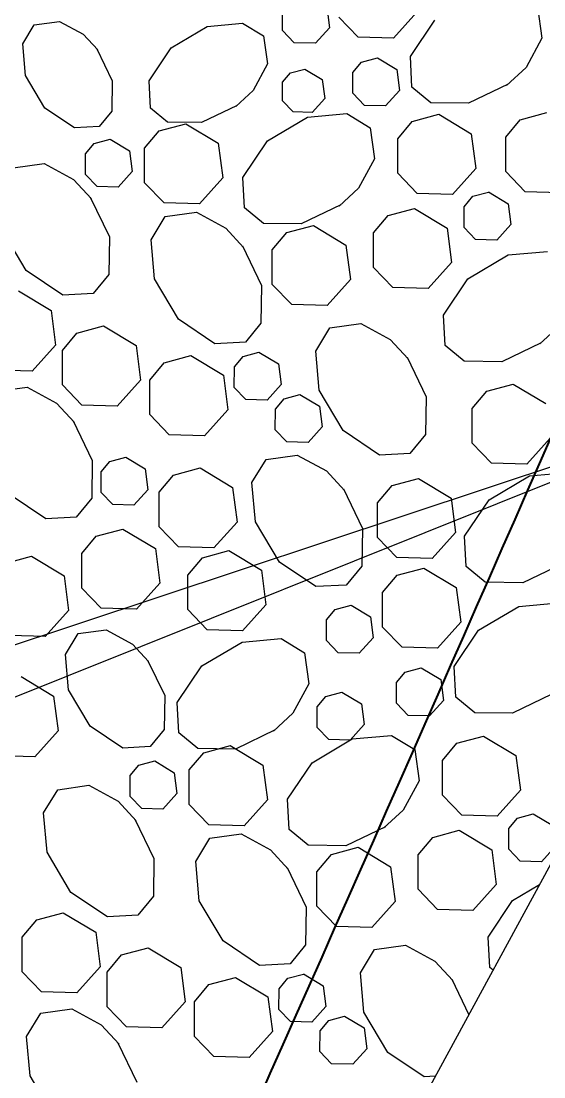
# Model space of a CAD drawing. Header units: inches. Extents: x -5337 to 1057, y 15227 to 19227.
# Drawn here: x -3123.15 to -3119.12, y 16415.53 to 16423.66 of the extents above; entities that cross this region are included whole.
import ezdxf

# ---------------------------------------------------------------- set-up
doc = ezdxf.new("R2010")
doc.units = ezdxf.units.IN
doc.header["$LTSCALE"] = 150
doc.header["$MEASUREMENT"] = 0
for name, color, linetype in [('COMT-MIN', 84, 'Continuous'), ('CONT-MJR', 84, 'Continuous'), ('Level 9', 7, 'Continuous'), ('PAVING', 7, 'Continuous')]:
    doc.layers.add(name, color=color, linetype=linetype)

msp = doc.modelspace()

# ---------------------------------------------------------------- linework, layer by layer
at = {"layer": 'COMT-MIN', "color": 5, "linetype": 'Continuous', "lineweight": 40}
for radius, start in [(414.3691, 285.238462), (417.3691, 283.333637)]:
    msp.add_arc((-3338.6715, 16791.4261), radius, start, 301.365109, dxfattribs=at)
at = {"layer": 'CONT-MJR', "color": 5, "linetype": 'Continuous', "lineweight": 70}
for radius, start, end in [(420.3691, 285.253534, 301.365109), (423.3691, 297.191128, 301.230275)]:
    msp.add_arc((-3338.6715, 16791.4261), radius, start, end, dxfattribs=at)
at = {"layer": 'Level 9', "color": 250, "linetype": 'Continuous', "lineweight": 40, "extrusion": (0, 0, -1)}
msp.add_arc((4078.8806, 16841.0415), 1047.9175, 203.4994576, 205.2177854, dxfattribs=at)
at = {"layer": 'PAVING', "color": 1}
for p, q in [((-3123.5782, 16408.861), (-3114.038, 16426.4388)), ((-3121.1355, 16423.5829), (-3121.1354, 16423.7422)), ((-3120.7954, 16423.7649), (-3120.7746, 16423.605)), ((-3119.1722, 16423.7644), (-3119.1391, 16423.5243)), ((-3120.5533, 16423.5309), (-3120.7027, 16423.6866)), ((-3120.1013, 16423.7234), (-3120.2811, 16423.5234)), ((-3120.152, 16423.382), (-3119.9633, 16423.6624)), ((-3123.1356, 16423.4819), (-3123.0473, 16423.6268)), ((-3123.0473, 16423.6268), (-3122.853, 16423.6539)), ((-3122.853, 16423.6539), (-3122.6703, 16423.5547)), ((-3121.9936, 16423.4499), (-3121.7149, 16423.6149)), ((-3121.7149, 16423.6149), (-3121.4429, 16423.6394)), ((-3121.4429, 16423.6394), (-3121.2818, 16423.5414)), ((-3121.0458, 16423.4895), (-3121.1355, 16423.5829)), ((-3120.7746, 16423.605), (-3120.8824, 16423.485)), ((-3122.6703, 16423.5547), (-3122.559, 16423.4336)), ((-3121.2818, 16423.5414), (-3121.2515, 16423.3255)), ((-3120.2811, 16423.5234), (-3120.5533, 16423.5309)), ((-3119.1391, 16423.5243), (-3119.2614, 16423.2988)), ((-3123.1136, 16423.237), (-3123.1356, 16423.4819)), ((-3122.5662, 16423.4433), (-3122.4473, 16423.1968)), ((-3122.1636, 16423.1971), (-3121.9936, 16423.4499)), ((-3120.8824, 16423.485), (-3121.0458, 16423.4895)), ((-3120.5949, 16423.2596), (-3120.5279, 16423.3393)), ((-3120.5279, 16423.3393), (-3120.4053, 16423.3724)), ((-3120.4053, 16423.3724), (-3120.2551, 16423.2824)), ((-3120.1397, 16423.1478), (-3120.152, 16423.382)), ((-3121.2515, 16423.3255), (-3121.3619, 16423.1225)), ((-3121.1356, 16423.1844), (-3121.0754, 16423.2563)), ((-3121.0754, 16423.2563), (-3120.9649, 16423.2861)), ((-3120.9647, 16423.2861), (-3120.8296, 16423.2049)), ((-3120.5949, 16423.1002), (-3120.5949, 16423.2596)), ((-3120.2551, 16423.2824), (-3120.2345, 16423.122)), ((-3119.2614, 16423.2988), (-3119.4109, 16423.1612)), ((-3122.9648, 16422.9861), (-3123.1136, 16423.237)), ((-3122.4473, 16423.1968), (-3122.4505, 16422.9618)), ((-3122.1522, 16422.9865), (-3122.1636, 16423.1971)), ((-3121.1356, 16423.0407), (-3121.1356, 16423.1844)), ((-3120.8296, 16423.2049), (-3120.8111, 16423.0609)), ((-3119.3988, 16423.1701), (-3119.7035, 16423.0234)), ((-3121.3619, 16423.1225), (-3121.4964, 16422.9984)), ((-3120.5055, 16423.0068), (-3120.5949, 16423.1002)), ((-3120.2345, 16423.122), (-3120.3421, 16423.0023)), ((-3119.9934, 16423.0275), (-3120.1397, 16423.1478)), ((-3121.0549, 16422.9569), (-3121.1356, 16423.0407)), ((-3120.8111, 16423.0609), (-3120.9079, 16422.9528)), ((-3120.3421, 16423.0023), (-3120.5055, 16423.0068)), ((-3119.7035, 16423.0234), (-3119.9934, 16423.0275)), ((-3122.7377, 16422.8334), (-3122.9648, 16422.9861)), ((-3122.4505, 16422.9618), (-3122.548, 16422.8435)), ((-3122.0207, 16422.8782), (-3122.1522, 16422.9865)), ((-3121.4856, 16423.0067), (-3121.7597, 16422.8746)), ((-3120.9079, 16422.9528), (-3121.0549, 16422.9569)), ((-3120.9427, 16422.9165), (-3120.6404, 16422.9436)), ((-3120.6404, 16422.9436), (-3120.4614, 16422.8346)), ((-3120.1376, 16422.8832), (-3119.9333, 16422.9386)), ((-3119.9331, 16422.9386), (-3119.6827, 16422.788)), ((-3119.306, 16422.8957), (-3119.1018, 16422.9511)), ((-3122.0858, 16422.8103), (-3121.8813, 16422.8655)), ((-3121.7597, 16422.8746), (-3122.0207, 16422.8782)), ((-3121.8814, 16422.8657), (-3121.6309, 16422.7152)), ((-3121.2523, 16422.7331), (-3120.9427, 16422.9165)), ((-3120.2492, 16422.7503), (-3120.1376, 16422.8832)), ((-3119.4177, 16422.7627), (-3119.306, 16422.8957)), ((-3122.548, 16422.8435), (-3122.7377, 16422.8334)), ((-3122.1976, 16422.6773), (-3122.0858, 16422.8103)), ((-3120.4614, 16422.8346), (-3120.428, 16422.595)), ((-3119.6827, 16422.788), (-3119.6482, 16422.5216)), ((-3122.6532, 16422.634), (-3122.5861, 16422.7137)), ((-3122.5861, 16422.7137), (-3122.4636, 16422.747)), ((-3122.4637, 16422.7472), (-3122.3132, 16422.6566)), ((-3121.6309, 16422.7152), (-3121.5964, 16422.4486)), ((-3121.4411, 16422.4525), (-3121.2523, 16422.7331)), ((-3120.2493, 16422.4847), (-3120.2492, 16422.7503)), ((-3119.4179, 16422.497), (-3119.4177, 16422.7627)), ((-3122.6533, 16422.4748), (-3122.6532, 16422.634)), ((-3122.3132, 16422.6566), (-3122.2926, 16422.4968)), ((-3122.1975, 16422.4118), (-3122.1976, 16422.6773)), ((-3123.2101, 16422.526), (-3122.9703, 16422.5592)), ((-3122.9703, 16422.5592), (-3122.7447, 16422.4366)), ((-3120.428, 16422.595), (-3120.5506, 16422.3694)), ((-3119.6482, 16422.5216), (-3119.8276, 16422.3216)), ((-3122.5638, 16422.3814), (-3122.6533, 16422.4748)), ((-3122.2926, 16422.4968), (-3122.4004, 16422.3771)), ((-3121.5964, 16422.4486), (-3121.776, 16422.2488)), ((-3121.4287, 16422.2183), (-3121.4411, 16422.4525)), ((-3120.1001, 16422.3292), (-3120.2493, 16422.4847)), ((-3119.2686, 16422.3415), (-3119.4179, 16422.497)), ((-3122.7447, 16422.4366), (-3122.607, 16422.2873)), ((-3122.4004, 16422.3771), (-3122.5638, 16422.3814)), ((-3122.0483, 16422.2561), (-3122.1975, 16422.4118)), ((-3120.5506, 16422.3694), (-3120.7, 16422.2318)), ((-3122.616, 16422.2994), (-3122.4692, 16421.9948)), ((-3119.8276, 16422.3216), (-3120.1001, 16422.3292)), ((-3119.7387, 16422.227), (-3119.6715, 16422.3069)), ((-3119.6715, 16422.3069), (-3119.5491, 16422.3398)), ((-3119.5491, 16422.34), (-3119.3988, 16422.2498)), ((-3118.9963, 16422.3339), (-3119.2686, 16422.3415)), ((-3121.776, 16422.2488), (-3122.0483, 16422.2561)), ((-3121.2823, 16422.0981), (-3121.4287, 16422.2183)), ((-3120.6878, 16422.2406), (-3120.9924, 16422.0938)), ((-3120.3236, 16422.1579), (-3120.1192, 16422.2131)), ((-3120.1191, 16422.2133), (-3119.8686, 16422.0627)), ((-3119.7387, 16422.0676), (-3119.7387, 16422.227)), ((-3119.3988, 16422.2498), (-3119.3778, 16422.0899)), ((-3122.1475, 16421.9727), (-3122.0385, 16422.1517)), ((-3122.0385, 16422.1517), (-3121.7985, 16422.1854)), ((-3121.7985, 16422.1854), (-3121.5731, 16422.0624)), ((-3120.4351, 16422.0248), (-3120.3236, 16422.1579)), ((-3123.1084, 16421.7349), (-3123.292, 16422.0446)), ((-3121.5731, 16422.0624), (-3121.4355, 16421.9132)), ((-3120.9924, 16422.0938), (-3121.2823, 16422.0981)), ((-3121.1027, 16422.027), (-3120.8982, 16422.0822)), ((-3120.8983, 16422.0824), (-3120.6477, 16421.9317)), ((-3119.8686, 16422.0627), (-3119.8341, 16421.7963)), ((-3119.6491, 16421.9744), (-3119.7387, 16422.0676)), ((-3119.3778, 16422.0899), (-3119.4857, 16421.9699)), ((-3122.4692, 16421.9948), (-3122.4734, 16421.705)), ((-3122.1203, 16421.6703), (-3122.1475, 16421.9727)), ((-3121.2144, 16421.894), (-3121.1027, 16422.027)), ((-3120.4352, 16421.7592), (-3120.4351, 16422.0248)), ((-3119.4857, 16421.9699), (-3119.6491, 16421.9744)), ((-3121.4444, 16421.9254), (-3121.2976, 16421.6206)), ((-3121.2146, 16421.6285), (-3121.2144, 16421.894)), ((-3120.6477, 16421.9317), (-3120.6132, 16421.6652)), ((-3119.3987, 16421.8551), (-3119.0962, 16421.8823)), ((-3119.8341, 16421.7963), (-3120.0135, 16421.5963)), ((-3119.7083, 16421.6716), (-3119.3987, 16421.8551)), ((-3122.8278, 16421.5465), (-3123.1084, 16421.7349)), ((-3120.2861, 16421.6039), (-3120.4352, 16421.7592)), ((-3122.4734, 16421.705), (-3122.5937, 16421.5588)), ((-3121.9366, 16421.3608), (-3122.1203, 16421.6703)), ((-3121.065, 16421.4728), (-3121.2146, 16421.6285)), ((-3120.6132, 16421.6652), (-3120.7929, 16421.4655)), ((-3119.8969, 16421.3912), (-3119.7083, 16421.6716)), ((-3123.1679, 16421.5787), (-3122.9171, 16421.4282)), ((-3122.5937, 16421.5588), (-3122.8278, 16421.5465)), ((-3121.2976, 16421.6206), (-3121.3018, 16421.3308)), ((-3120.0135, 16421.5963), (-3120.2861, 16421.6039)), ((-3120.7929, 16421.4655), (-3121.065, 16421.4728)), ((-3122.9171, 16421.4282), (-3122.8825, 16421.1616)), ((-3119.8847, 16421.157), (-3119.8969, 16421.3912)), ((-3122.7184, 16421.2529), (-3122.5141, 16421.3085)), ((-3122.5141, 16421.3085), (-3122.2638, 16421.1579)), ((-3121.6562, 16421.1722), (-3121.9366, 16421.3608)), ((-3121.3018, 16421.3308), (-3121.422, 16421.1845)), ((-3120.7718, 16421.2943), (-3120.5319, 16421.3278)), ((-3120.5319, 16421.3278), (-3120.3064, 16421.2052)), ((-3119.0066, 16421.308), (-3119.1558, 16421.1704)), ((-3122.8301, 16421.1201), (-3122.7184, 16421.2529)), ((-3120.8805, 16421.1153), (-3120.7718, 16421.2943)), ((-3122.8825, 16421.1616), (-3123.0623, 16420.9616)), ((-3122.2638, 16421.1579), (-3122.2291, 16420.8915)), ((-3121.422, 16421.1845), (-3121.6562, 16421.1722)), ((-3120.3064, 16421.2052), (-3120.1687, 16421.0558)), ((-3119.7382, 16421.0365), (-3119.8847, 16421.157)), ((-3119.1436, 16421.1793), (-3119.4483, 16421.0324)), ((-3122.8304, 16420.8544), (-3122.8301, 16421.1201)), ((-3122.0465, 16421.025), (-3121.8423, 16421.0801)), ((-3121.8421, 16421.0803), (-3121.5916, 16420.93)), ((-3121.5069, 16420.9937), (-3121.4399, 16421.0737)), ((-3121.4399, 16421.0737), (-3121.3172, 16421.1066)), ((-3121.3172, 16421.1068), (-3121.1671, 16421.0165)), ((-3120.8536, 16420.8131), (-3120.8805, 16421.1153)), ((-3120.1776, 16421.068), (-3120.0306, 16420.7632)), ((-3122.1583, 16420.8921), (-3122.0465, 16421.025)), ((-3121.507, 16420.8343), (-3121.5069, 16420.9937)), ((-3121.1671, 16421.0165), (-3121.1463, 16420.8566)), ((-3119.4483, 16421.0324), (-3119.7382, 16421.0365)), ((-3123.0623, 16420.9616), (-3123.3346, 16420.9691)), ((-3121.5916, 16420.93), (-3121.5571, 16420.6634)), ((-3117.3053, 16420.8124), (-3123.6659, 16418.2619)), ((-3123.5766, 16418.7273), (-3117.3053, 16420.8124)), ((-3123.3413, 16420.8041), (-3123.1016, 16420.8376)), ((-3123.1016, 16420.8376), (-3122.876, 16420.7148)), ((-3122.6809, 16420.6989), (-3122.8304, 16420.8544)), ((-3122.2291, 16420.8915), (-3122.4087, 16420.6916)), ((-3122.1584, 16420.6264), (-3122.1583, 16420.8921)), ((-3121.4173, 16420.7411), (-3121.507, 16420.8343)), ((-3121.1463, 16420.8566), (-3121.254, 16420.7366)), ((-3120.6699, 16420.5035), (-3120.8536, 16420.8131)), ((-3119.5638, 16420.8056), (-3119.3594, 16420.8609)), ((-3119.3594, 16420.8609), (-3119.1088, 16420.7106)), ((-3121.254, 16420.7366), (-3121.4173, 16420.7411)), ((-3121.1911, 16420.669), (-3121.1243, 16420.7485)), ((-3121.1243, 16420.7485), (-3121.0015, 16420.7818)), ((-3121.0015, 16420.7818), (-3120.8511, 16420.6916)), ((-3120.0306, 16420.7632), (-3120.035, 16420.4732)), ((-3119.6756, 16420.6727), (-3119.5638, 16420.8056)), ((-3122.876, 16420.7148), (-3122.7383, 16420.5656)), ((-3122.4087, 16420.6916), (-3122.6809, 16420.6989)), ((-3121.5571, 16420.6634), (-3121.7366, 16420.4634)), ((-3121.1914, 16420.5095), (-3121.1911, 16420.669)), ((-3120.8511, 16420.6916), (-3120.8306, 16420.5316)), ((-3119.6755, 16420.407), (-3119.6756, 16420.6727)), ((-3122.7472, 16420.5776), (-3122.6003, 16420.273)), ((-3122.0091, 16420.4709), (-3122.1584, 16420.6264)), ((-3121.1017, 16420.4162), (-3121.1914, 16420.5095)), ((-3120.8306, 16420.5316), (-3120.9383, 16420.4119)), ((-3120.3894, 16420.3147), (-3120.6699, 16420.5035)), ((-3121.7366, 16420.4634), (-3122.0091, 16420.4709)), ((-3120.9383, 16420.4119), (-3121.1017, 16420.4162)), ((-3120.035, 16420.4732), (-3120.1553, 16420.3269)), ((-3119.5262, 16420.2516), (-3119.6755, 16420.407)), ((-3119.0744, 16420.444), (-3119.254, 16420.244)), ((-3120.1553, 16420.3269), (-3120.3894, 16420.3147)), ((-3122.6003, 16420.273), (-3122.6046, 16419.9828)), ((-3122.5328, 16420.1855), (-3122.4657, 16420.2652)), ((-3122.4657, 16420.2652), (-3122.3432, 16420.2985)), ((-3122.343, 16420.2985), (-3122.1928, 16420.208)), ((-3121.371, 16420.1021), (-3121.2622, 16420.2813)), ((-3121.2622, 16420.2813), (-3121.0222, 16420.3145)), ((-3121.0222, 16420.3145), (-3120.7966, 16420.192)), ((-3119.254, 16420.244), (-3119.5262, 16420.2516)), ((-3122.5328, 16420.0258), (-3122.5328, 16420.1855)), ((-3122.1928, 16420.208), (-3122.1719, 16420.0481)), ((-3121.9746, 16420.1609), (-3121.7702, 16420.2159)), ((-3121.7702, 16420.2163), (-3121.5199, 16420.0657)), ((-3120.7966, 16420.192), (-3120.6589, 16420.0426)), ((-3119.2357, 16420.1542), (-3118.9335, 16420.1812)), ((-3122.0862, 16420.0279), (-3121.9746, 16420.1609)), ((-3121.344, 16419.7997), (-3121.371, 16420.1021)), ((-3120.2931, 16420.079), (-3120.0886, 16420.1342)), ((-3120.0886, 16420.1344), (-3119.8381, 16419.9838)), ((-3119.5453, 16419.9706), (-3119.2357, 16420.1542)), ((-3122.9591, 16419.8244), (-3123.2394, 16420.0132)), ((-3122.4431, 16419.9328), (-3122.5328, 16420.0258)), ((-3122.1719, 16420.0481), (-3122.2799, 16419.928)), ((-3122.0864, 16419.7622), (-3122.0862, 16420.0279)), ((-3121.5199, 16420.0657), (-3121.4852, 16419.7991)), ((-3120.6678, 16420.0548), (-3120.521, 16419.75)), ((-3120.4045, 16419.946), (-3120.2931, 16420.079)), ((-3122.6046, 16419.9828), (-3122.725, 16419.8367)), ((-3122.2799, 16419.928), (-3122.4431, 16419.9328)), ((-3120.4047, 16419.6803), (-3120.4045, 16419.946)), ((-3119.8381, 16419.9838), (-3119.8037, 16419.7172)), ((-3119.734, 16419.6901), (-3119.5453, 16419.9706)), ((-3122.725, 16419.8367), (-3122.9591, 16419.8244)), ((-3121.9371, 16419.6069), (-3122.0864, 16419.7622)), ((-3121.4852, 16419.7991), (-3121.6648, 16419.5993)), ((-3121.1604, 16419.4902), (-3121.344, 16419.7997)), ((-3122.6815, 16419.5561), (-3122.57, 16419.6894)), ((-3122.57, 16419.6894), (-3122.3653, 16419.7443)), ((-3122.3653, 16419.7443), (-3122.115, 16419.594)), ((-3120.521, 16419.75), (-3120.5252, 16419.4602)), ((-3120.2554, 16419.525), (-3120.4047, 16419.6803)), ((-3119.8037, 16419.7172), (-3119.9833, 16419.5174)), ((-3119.7218, 16419.456), (-3119.734, 16419.6901)), ((-3122.115, 16419.594), (-3122.0804, 16419.3274)), ((-3121.6648, 16419.5993), (-3121.9371, 16419.6069)), ((-3123.2724, 16419.4802), (-3123.068, 16419.5354)), ((-3123.0679, 16419.5356), (-3122.8174, 16419.3853)), ((-3122.6816, 16419.2906), (-3122.6815, 16419.5561)), ((-3121.8645, 16419.3902), (-3121.753, 16419.5231)), ((-3121.753, 16419.5231), (-3121.5486, 16419.5786)), ((-3121.5486, 16419.5786), (-3121.2982, 16419.4281)), ((-3119.9833, 16419.5174), (-3120.2554, 16419.525)), ((-3120.8796, 16419.3014), (-3121.1604, 16419.4902)), ((-3120.5252, 16419.4602), (-3120.6457, 16419.3139)), ((-3120.2536, 16419.3886), (-3120.0493, 16419.4439)), ((-3120.0493, 16419.4439), (-3119.7987, 16419.2936)), ((-3119.5755, 16419.3358), (-3119.7218, 16419.456)), ((-3118.9807, 16419.4782), (-3119.2855, 16419.3315)), ((-3122.8174, 16419.3853), (-3122.783, 16419.1186)), ((-3121.8649, 16419.1247), (-3121.8645, 16419.3902)), ((-3121.2982, 16419.4281), (-3121.2636, 16419.1615)), ((-3120.3652, 16419.2557), (-3120.2536, 16419.3886)), ((-3122.5322, 16419.1352), (-3122.6816, 16419.2906)), ((-3122.0804, 16419.3274), (-3122.2599, 16419.1276)), ((-3120.6457, 16419.3139), (-3120.8796, 16419.3014)), ((-3119.7987, 16419.2936), (-3119.7642, 16419.0268)), ((-3119.2855, 16419.3315), (-3119.5755, 16419.3358)), ((-3120.3653, 16418.9902), (-3120.3652, 16419.2557)), ((-3122.783, 16419.1186), (-3122.9626, 16418.9187)), ((-3122.2599, 16419.1276), (-3122.5322, 16419.1352)), ((-3121.7153, 16418.9691), (-3121.8649, 16419.1247)), ((-3121.2636, 16419.1615), (-3121.4432, 16418.9615)), ((-3120.7981, 16419.0458), (-3120.7311, 16419.1255)), ((-3120.7311, 16419.1255), (-3120.6084, 16419.1586)), ((-3120.6085, 16419.1588), (-3120.4582, 16419.0683)), ((-3119.6262, 16418.966), (-3119.3165, 16419.1495)), ((-3119.3165, 16419.1495), (-3119.0143, 16419.1767)), ((-3120.7983, 16418.8863), (-3120.7981, 16419.0458)), ((-3120.4582, 16419.0683), (-3120.4373, 16418.9084)), ((-3119.7642, 16419.0268), (-3119.9438, 16418.827)), ((-3122.7096, 16418.9398), (-3122.4936, 16418.9701)), ((-3122.4936, 16418.9701), (-3122.2907, 16418.8597)), ((-3121.4432, 16418.9615), (-3121.7153, 16418.9691)), ((-3120.2161, 16418.8345), (-3120.3653, 16418.9902)), ((-3119.8148, 16418.6854), (-3119.6262, 16418.966)), ((-3122.9626, 16418.9187), (-3123.2348, 16418.9262)), ((-3122.8076, 16418.7789), (-3122.7096, 16418.9398)), ((-3121.7571, 16418.6907), (-3121.4475, 16418.8744)), ((-3121.4475, 16418.8744), (-3121.1454, 16418.9012)), ((-3121.1454, 16418.9012), (-3120.9663, 16418.7927)), ((-3120.7086, 16418.7931), (-3120.7983, 16418.8863)), ((-3120.4373, 16418.9084), (-3120.5452, 16418.7884)), ((-3122.2907, 16418.8597), (-3122.1668, 16418.7252)), ((-3120.9663, 16418.7927), (-3120.933, 16418.5526)), ((-3120.5452, 16418.7884), (-3120.7086, 16418.7931)), ((-3119.9438, 16418.827), (-3120.2161, 16418.8345)), ((-3122.7831, 16418.5068), (-3122.8076, 16418.7789)), ((-3122.1749, 16418.7364), (-3122.0427, 16418.4621)), ((-3121.9459, 16418.4101), (-3121.7571, 16418.6907)), ((-3120.2578, 16418.563), (-3120.1906, 16418.6429)), ((-3120.1906, 16418.6429), (-3120.0682, 16418.6758)), ((-3120.0682, 16418.6758), (-3119.9178, 16418.5858)), ((-3119.8024, 16418.4512), (-3119.8148, 16418.6854)), ((-3123.1482, 16418.6085), (-3122.8978, 16418.4579)), ((-3120.933, 16418.5526), (-3121.0555, 16418.3271)), ((-3120.2576, 16418.4036), (-3120.2578, 16418.563)), ((-3119.9178, 16418.5858), (-3119.8972, 16418.4256)), ((-3122.8978, 16418.4579), (-3122.8632, 16418.1915)), ((-3122.618, 16418.2281), (-3122.7831, 16418.5068)), ((-3122.0427, 16418.4621), (-3122.0464, 16418.2013)), ((-3120.8687, 16418.3768), (-3120.8017, 16418.4567)), ((-3120.8017, 16418.4567), (-3120.6789, 16418.4898)), ((-3120.679, 16418.49), (-3120.5287, 16418.3995)), ((-3119.0617, 16418.4737), (-3119.3663, 16418.3268)), ((-3121.9335, 16418.1759), (-3121.9459, 16418.4101)), ((-3120.8687, 16418.2173), (-3120.8687, 16418.3768)), ((-3120.5287, 16418.3995), (-3120.508, 16418.2396)), ((-3120.1682, 16418.3104), (-3120.2576, 16418.4036)), ((-3119.8972, 16418.4256), (-3120.0048, 16418.3059)), ((-3119.6562, 16418.3309), (-3119.8024, 16418.4512)), ((-3121.0555, 16418.3271), (-3121.2048, 16418.1895)), ((-3120.0048, 16418.3059), (-3120.1682, 16418.3104)), ((-3119.3663, 16418.3268), (-3119.6562, 16418.3309)), ((-3122.3654, 16418.058), (-3122.618, 16418.2281)), ((-3120.7791, 16418.1242), (-3120.8687, 16418.2173)), ((-3120.508, 16418.2396), (-3120.6157, 16418.1195)), ((-3122.8632, 16418.1915), (-3123.0428, 16417.9917)), ((-3122.0464, 16418.2013), (-3122.1547, 16418.0697)), ((-3121.7873, 16418.0558), (-3121.9335, 16418.1759)), ((-3121.1929, 16418.1986), (-3121.4975, 16418.0514)), ((-3120.5989, 16418.1289), (-3120.2967, 16418.1561)), ((-3120.2967, 16418.1561), (-3120.1176, 16418.0472)), ((-3119.7938, 16418.0955), (-3119.5895, 16418.1507)), ((-3119.5893, 16418.1509), (-3119.3389, 16418.0004)), ((-3122.1547, 16418.0697), (-3122.3654, 16418.058)), ((-3121.4975, 16418.0514), (-3121.7873, 16418.0558)), ((-3121.742, 16418.0227), (-3121.5377, 16418.0778)), ((-3121.5378, 16418.078), (-3121.2871, 16417.9275)), ((-3120.9086, 16417.9454), (-3120.5989, 16418.1289)), ((-3120.6157, 16418.1195), (-3120.7791, 16418.1242)), ((-3119.9054, 16417.9627), (-3119.7938, 16418.0955)), ((-3123.0428, 16417.9917), (-3123.315, 16417.9993)), ((-3121.8538, 16417.8898), (-3121.742, 16418.0227)), ((-3120.1176, 16418.0472), (-3120.0842, 16417.8073)), ((-3119.3389, 16418.0004), (-3119.3042, 16417.7339)), ((-3122.3095, 16417.8463), (-3122.2424, 16417.9263)), ((-3122.2424, 16417.9263), (-3122.1199, 16417.9594)), ((-3122.1199, 16417.9596), (-3121.9694, 16417.8691)), ((-3121.8538, 16417.6239), (-3121.8538, 16417.8898)), ((-3121.2871, 16417.9275), (-3121.2527, 16417.6609)), ((-3121.0974, 16417.6648), (-3120.9086, 16417.9454)), ((-3119.9056, 16417.697), (-3119.9054, 16417.9627)), ((-3122.3095, 16417.6869), (-3122.3095, 16417.8463)), ((-3121.9694, 16417.8691), (-3121.949, 16417.709)), ((-3120.0842, 16417.8073), (-3120.2069, 16417.5816)), ((-3122.9752, 16417.5591), (-3122.8664, 16417.7383)), ((-3122.8664, 16417.7383), (-3122.6266, 16417.7717)), ((-3122.6266, 16417.7717), (-3122.4009, 16417.649)), ((-3119.3042, 16417.7339), (-3119.4839, 16417.534)), ((-3122.4009, 16417.649), (-3122.2633, 16417.4996)), ((-3122.2199, 16417.5937), (-3122.3095, 16417.6869)), ((-3121.949, 16417.709), (-3122.0566, 16417.5892)), ((-3121.2527, 16417.6609), (-3121.4323, 16417.4611)), ((-3121.085, 16417.4306), (-3121.0974, 16417.6648)), ((-3119.7562, 16417.5415), (-3119.9056, 16417.697)), ((-3122.0566, 16417.5892), (-3122.2199, 16417.5937)), ((-3121.7045, 16417.4685), (-3121.8538, 16417.6239)), ((-3120.2069, 16417.5816), (-3120.3563, 16417.444)), ((-3122.9483, 16417.2569), (-3122.9752, 16417.5591)), ((-3122.2722, 16417.5118), (-3122.1254, 16417.2072)), ((-3119.4839, 16417.534), (-3119.7562, 16417.5415)), ((-3119.3948, 16417.4392), (-3119.3278, 16417.5191)), ((-3119.3278, 16417.5191), (-3119.2052, 16417.5522)), ((-3119.2052, 16417.5524), (-3119.0551, 16417.4621)), ((-3121.4323, 16417.4611), (-3121.7045, 16417.4685)), ((-3120.9386, 16417.3105), (-3121.085, 16417.4306)), ((-3120.344, 16417.4531), (-3120.6487, 16417.3062)), ((-3119.9797, 16417.3702), (-3119.7755, 16417.4254)), ((-3119.7753, 16417.4258), (-3119.5248, 16417.2748)), ((-3119.395, 16417.2799), (-3119.3948, 16417.4392)), ((-3121.8037, 16417.1851), (-3121.6947, 16417.3639)), ((-3121.6947, 16417.3639), (-3121.4548, 16417.3977)), ((-3121.4548, 16417.3977), (-3121.2293, 16417.2748)), ((-3120.0913, 16417.2374), (-3119.9797, 16417.3702)), ((-3122.7647, 16416.9472), (-3122.9483, 16417.2569)), ((-3121.2293, 16417.2748), (-3121.0917, 16417.1256)), ((-3120.6487, 16417.3062), (-3120.9386, 16417.3105)), ((-3120.8706, 16417.1063), (-3120.759, 16417.2394)), ((-3120.759, 16417.2394), (-3120.5544, 16417.2945)), ((-3120.5544, 16417.2947), (-3120.3041, 16417.144)), ((-3120.0915, 16416.9715), (-3120.0913, 16417.2374)), ((-3119.5248, 16417.2748), (-3119.4903, 16417.0086)), ((-3119.3053, 16417.1867), (-3119.395, 16417.2799)), ((-3119.034, 16417.3022), (-3119.142, 16417.1822)), ((-3122.1254, 16417.2072), (-3122.1297, 16416.9174)), ((-3121.7764, 16416.8827), (-3121.8037, 16417.1851)), ((-3119.142, 16417.1822), (-3119.3053, 16417.1867)), ((-3121.1007, 16417.1379), (-3120.9538, 16416.8329)), ((-3120.8708, 16416.8406), (-3120.8706, 16417.1063)), ((-3120.3041, 16417.144), (-3120.2694, 16416.8776)), ((-3119.4903, 16417.0086), (-3119.6698, 16416.8086)), ((-3119.3646, 16416.8838), (-3119.157, 16417.007)), ((-3122.4842, 16416.7588), (-3122.7647, 16416.9472)), ((-3122.1297, 16416.9174), (-3122.2499, 16416.7711)), ((-3119.9422, 16416.816), (-3120.0915, 16416.9715)), ((-3121.5929, 16416.5732), (-3121.7764, 16416.8827)), ((-3120.9538, 16416.8329), (-3120.9581, 16416.5431)), ((-3120.7212, 16416.6852), (-3120.8708, 16416.8406)), ((-3120.2694, 16416.8776), (-3120.449, 16416.6776)), ((-3119.5531, 16416.6033), (-3119.3646, 16416.8838)), ((-3123.0282, 16416.7357), (-3122.8241, 16416.7909)), ((-3122.8241, 16416.7911), (-3122.5734, 16416.6403)), ((-3122.2499, 16416.7711), (-3122.4842, 16416.7588)), ((-3119.6698, 16416.8086), (-3119.9422, 16416.816)), ((-3123.14, 16416.6025), (-3123.0282, 16416.7357)), ((-3120.449, 16416.6776), (-3120.7212, 16416.6852)), ((-3123.1401, 16416.3368), (-3123.14, 16416.6025)), ((-3122.5734, 16416.6403), (-3122.5388, 16416.3739)), ((-3119.541, 16416.3694), (-3119.5531, 16416.6033)), ((-3122.3748, 16416.4655), (-3122.1704, 16416.5208)), ((-3122.1704, 16416.5208), (-3121.92, 16416.3703)), ((-3121.3125, 16416.3844), (-3121.5929, 16416.5732)), ((-3120.9581, 16416.5431), (-3121.0783, 16416.3969)), ((-3120.5368, 16416.3277), (-3120.4282, 16416.5067)), ((-3120.4282, 16416.5067), (-3120.1881, 16416.5401)), ((-3120.1881, 16416.5401), (-3119.9625, 16416.4174)), ((-3122.4863, 16416.3324), (-3122.3748, 16416.4655)), ((-3122.5388, 16416.3739), (-3122.7186, 16416.1739)), ((-3121.92, 16416.3703), (-3121.8854, 16416.1039)), ((-3121.0783, 16416.3969), (-3121.3125, 16416.3844)), ((-3119.9625, 16416.4174), (-3119.825, 16416.2682)), ((-3119.5148, 16416.3478), (-3119.541, 16416.3694)), ((-3122.9908, 16416.1815), (-3123.1401, 16416.3368)), ((-3122.4866, 16416.0667), (-3122.4863, 16416.3324)), ((-3121.7027, 16416.2373), (-3121.4986, 16416.2925)), ((-3121.4984, 16416.2927), (-3121.2479, 16416.1421)), ((-3121.163, 16416.2061), (-3121.0963, 16416.286)), ((-3121.0963, 16416.286), (-3120.9735, 16416.3189)), ((-3120.9736, 16416.3191), (-3120.8233, 16416.2288)), ((-3120.5099, 16416.0255), (-3120.5368, 16416.3277)), ((-3119.8338, 16416.2804), (-3119.7009, 16416.0048)), ((-3122.7186, 16416.1739), (-3122.9908, 16416.1815)), ((-3121.8145, 16416.1045), (-3121.7027, 16416.2373)), ((-3121.1633, 16416.0466), (-3121.163, 16416.2061)), ((-3120.8233, 16416.2288), (-3120.8026, 16416.0689)), ((-3121.8854, 16416.1039), (-3122.0649, 16415.9037)), ((-3121.8147, 16415.8388), (-3121.8145, 16416.1045)), ((-3121.2479, 16416.1421), (-3121.2133, 16415.8757)), ((-3123.1065, 16415.8375), (-3122.9976, 16416.0163)), ((-3122.9976, 16416.0163), (-3122.7578, 16416.0499)), ((-3122.7578, 16416.0499), (-3122.5322, 16415.9271)), ((-3122.3372, 16415.9112), (-3122.4866, 16416.0667)), ((-3121.0736, 16415.9535), (-3121.1633, 16416.0466)), ((-3120.8026, 16416.0689), (-3120.9102, 16415.949)), ((-3120.3262, 16415.7158), (-3120.5099, 16416.0255)), ((-3120.9102, 16415.949), (-3121.0736, 16415.9535)), ((-3120.8474, 16415.8813), (-3120.7804, 16415.9608)), ((-3120.7804, 16415.9608), (-3120.6578, 16415.9941)), ((-3120.6578, 16415.9941), (-3120.5073, 16415.9039)), ((-3122.5322, 16415.9271), (-3122.3946, 16415.778)), ((-3122.0649, 16415.9037), (-3122.3372, 16415.9112)), ((-3121.2133, 16415.8757), (-3121.3929, 16415.6757)), ((-3120.8475, 16415.7219), (-3120.8474, 16415.8813)), ((-3120.5073, 16415.9039), (-3120.4869, 16415.7439)), ((-3123.0793, 16415.535), (-3123.1065, 16415.8375)), ((-3122.4034, 16415.7899), (-3122.2566, 16415.4853)), ((-3121.6652, 16415.6833), (-3121.8147, 16415.8388)), ((-3120.7579, 16415.6285), (-3120.8475, 16415.7219)), ((-3120.4869, 16415.7439), (-3120.5945, 16415.6242)), ((-3120.0456, 16415.527), (-3120.3262, 16415.7158)), ((-3121.3929, 16415.6757), (-3121.6652, 16415.6833)), ((-3120.5945, 16415.6242), (-3120.7579, 16415.6285)), ((-3122.8957, 16415.2256), (-3123.0793, 16415.535)), ((-3119.9577, 16415.5316), (-3120.0456, 16415.527))]:
    msp.add_line(p, q, dxfattribs=at)

doc.saveas('drawing.dxf')
